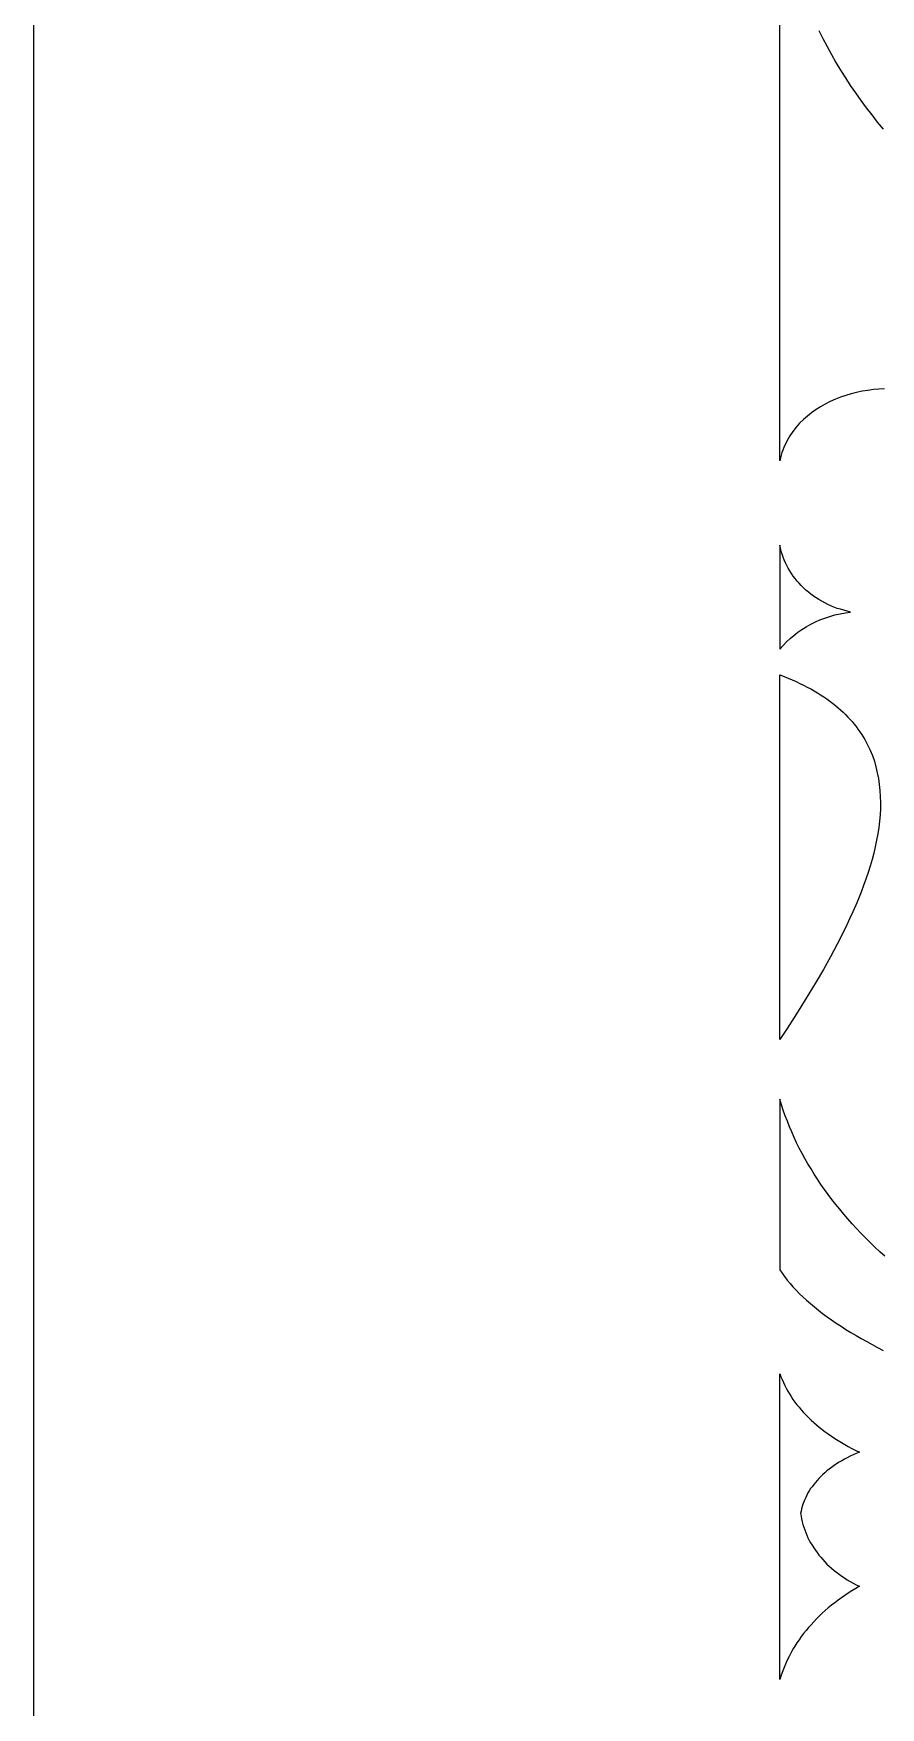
# Model space of a CAD drawing. Extents: x -1145 to -490, y -328 to 327.
# Drawn here: x -1145.3 to -1094.1, y 106.9 to 208 of the extents above; entities that cross this region are included whole.
import ezdxf

# ---------------------------------------------------------------- set-up
doc = ezdxf.new("R2010")
doc.units = 0
doc.layers.add('LAYER_1', color=18, linetype='CONTINUOUS')

msp = doc.modelspace()

# ---------------------------------------------------------------- linework, layer by layer
at = {"layer": 'LAYER_1'}
for points in [[(-1145.26, -328.06), (-490.26, -328.06), (-490.26, 326.94), (-1145.26, 326.94)], [(-1100.22, 177.11), (-1100.22, 170.83), (-1100.02, 171.06), (-1099.81, 171.27), (-1099.6, 171.48), (-1099.37, 171.67), (-1099.13, 171.86), (-1098.88, 172.03), (-1098.62, 172.19), (-1098.35, 172.34), (-1098.07, 172.48), (-1097.79, 172.6), (-1097.49, 172.71), (-1097.2, 172.81), (-1096.89, 172.9), (-1096.58, 172.97), (-1096.26, 173.03), (-1095.94, 173.07), (-1096.15, 173.12), (-1096.35, 173.18), (-1096.55, 173.24), (-1096.75, 173.3), (-1096.95, 173.38), (-1097.13, 173.46), (-1097.32, 173.54), (-1097.5, 173.63), (-1097.68, 173.73), (-1097.85, 173.83), (-1098.02, 173.93), (-1098.18, 174.04), (-1098.34, 174.16), (-1098.49, 174.28), (-1098.64, 174.4), (-1098.78, 174.53), (-1098.92, 174.67), (-1099.05, 174.81), (-1099.17, 174.95), (-1099.29, 175.1), (-1099.41, 175.25), (-1099.51, 175.4), (-1099.61, 175.56), (-1099.71, 175.72), (-1099.8, 175.88), (-1099.88, 176.05), (-1099.95, 176.22), (-1100.02, 176.39), (-1100.08, 176.57), (-1100.13, 176.74), (-1100.18, 176.93)], [(-1100.22, 169.29), (-1099.96, 169.19), (-1099.71, 169.09), (-1099.47, 168.99), (-1099.23, 168.88), (-1099, 168.77), (-1098.78, 168.66), (-1098.56, 168.55), (-1098.35, 168.44), (-1098.14, 168.32), (-1097.94, 168.2), (-1097.75, 168.08), (-1097.56, 167.95), (-1097.38, 167.83), (-1097.2, 167.7), (-1097.03, 167.57), (-1096.86, 167.44), (-1096.7, 167.3), (-1096.55, 167.17), (-1096.4, 167.03), (-1096.25, 166.89), (-1096.11, 166.74), (-1095.98, 166.6), (-1095.85, 166.46), (-1095.73, 166.31), (-1095.61, 166.16), (-1095.5, 166.01), (-1095.39, 165.85), (-1095.29, 165.7), (-1095.09, 165.39), (-1094.92, 165.07), (-1094.77, 164.74), (-1094.63, 164.41), (-1094.51, 164.07), (-1094.41, 163.73), (-1094.33, 163.38), (-1094.26, 163.03), (-1094.21, 162.67), (-1094.17, 162.31), (-1094.15, 161.95), (-1094.14, 161.58), (-1094.14, 161.21), (-1094.16, 160.83), (-1094.2, 160.45), (-1094.24, 160.07), (-1094.3, 159.69), (-1094.37, 159.3), (-1094.45, 158.91), (-1094.55, 158.53), (-1094.65, 158.13), (-1094.76, 157.74), (-1094.89, 157.35), (-1095.02, 156.95), (-1095.16, 156.56), (-1095.31, 156.17), (-1095.46, 155.77), (-1095.63, 155.38), (-1095.8, 154.98), (-1095.98, 154.59), (-1096.16, 154.2), (-1096.35, 153.81), (-1096.75, 153.03), (-1097.16, 152.26), (-1097.58, 151.5), (-1098.02, 150.76), (-1098.46, 150.03), (-1098.9, 149.31), (-1099.34, 148.61), (-1099.78, 147.94), (-1100.22, 147.28)], [(-1098.96, 118.66), (-1098.93, 118.49), (-1098.9, 118.33), (-1098.86, 118.16), (-1098.82, 118), (-1098.77, 117.83), (-1098.71, 117.67), (-1098.65, 117.51), (-1098.59, 117.35), (-1098.52, 117.2), (-1098.44, 117.04), (-1098.36, 116.89), (-1098.27, 116.74), (-1098.17, 116.59), (-1098.07, 116.44), (-1097.97, 116.3), (-1097.86, 116.15), (-1097.74, 116.02), (-1097.62, 115.88), (-1097.5, 115.74), (-1097.37, 115.61), (-1097.23, 115.48), (-1097.09, 115.36), (-1096.94, 115.23), (-1096.79, 115.11), (-1096.63, 114.99), (-1096.47, 114.88), (-1096.31, 114.77), (-1096.14, 114.66), (-1095.96, 114.56), (-1095.78, 114.46), (-1095.6, 114.36), (-1095.41, 114.27), (-1095.63, 114.13), (-1095.86, 114), (-1096.08, 113.86), (-1096.29, 113.72), (-1096.5, 113.57), (-1096.7, 113.43), (-1096.9, 113.27), (-1097.1, 113.12), (-1097.29, 112.96), (-1097.48, 112.8), (-1097.66, 112.64), (-1097.83, 112.47), (-1098, 112.3), (-1098.17, 112.13), (-1098.33, 111.95), (-1098.48, 111.78), (-1098.63, 111.6), (-1098.78, 111.41), (-1098.92, 111.23), (-1099.05, 111.04), (-1099.18, 110.85), (-1099.3, 110.66), (-1099.42, 110.47), (-1099.53, 110.27), (-1099.64, 110.07), (-1099.74, 109.88), (-1099.83, 109.67), (-1099.92, 109.47), (-1100, 109.27), (-1100.08, 109.06), (-1100.15, 108.85), (-1100.22, 108.64), (-1100.22, 118.69), (-1100.22, 127.09), (-1100.15, 126.91), (-1100.08, 126.74), (-1100, 126.56), (-1099.92, 126.39), (-1099.83, 126.22), (-1099.74, 126.05), (-1099.64, 125.88), (-1099.53, 125.72), (-1099.42, 125.55), (-1099.3, 125.39), (-1099.18, 125.23), (-1099.05, 125.07), (-1098.92, 124.91), (-1098.78, 124.76), (-1098.63, 124.6), (-1098.48, 124.45), (-1098.33, 124.3), (-1098.17, 124.16), (-1098, 124.01), (-1097.83, 123.87), (-1097.66, 123.73), (-1097.48, 123.59), (-1097.29, 123.46), (-1097.1, 123.32), (-1096.9, 123.19), (-1096.7, 123.07), (-1096.5, 122.94), (-1096.29, 122.82), (-1096.08, 122.7), (-1095.86, 122.58), (-1095.63, 122.47), (-1095.41, 122.36), (-1095.6, 122.28), (-1095.78, 122.2), (-1095.96, 122.12), (-1096.14, 122.03), (-1096.31, 121.94), (-1096.47, 121.84), (-1096.63, 121.75), (-1096.79, 121.65), (-1096.94, 121.55), (-1097.09, 121.44), (-1097.23, 121.34), (-1097.37, 121.23), (-1097.5, 121.12), (-1097.62, 121.01), (-1097.74, 120.89), (-1097.86, 120.77), (-1097.97, 120.65), (-1098.07, 120.53), (-1098.17, 120.41), (-1098.27, 120.28), (-1098.36, 120.16), (-1098.44, 120.03), (-1098.52, 119.9), (-1098.59, 119.77), (-1098.65, 119.63), (-1098.71, 119.5), (-1098.77, 119.36), (-1098.82, 119.22), (-1098.86, 119.09), (-1098.9, 118.95), (-1098.93, 118.81)]]:
    msp.add_lwpolyline(points, close=True, dxfattribs=at)
for points in [[(-1093.89, 186.54), (-1094.23, 186.53), (-1094.57, 186.5), (-1094.91, 186.45), (-1095.24, 186.4), (-1095.58, 186.33), (-1095.91, 186.24), (-1096.23, 186.15), (-1096.55, 186.04), (-1096.86, 185.92), (-1097.17, 185.78), (-1097.47, 185.63), (-1097.75, 185.47), (-1098.03, 185.3), (-1098.3, 185.11), (-1098.55, 184.91), (-1098.79, 184.7), (-1099.02, 184.47), (-1099.23, 184.23), (-1099.43, 183.98), (-1099.61, 183.72), (-1099.69, 183.58), (-1099.77, 183.44), (-1099.84, 183.3), (-1099.91, 183.15), (-1099.97, 183), (-1100.03, 182.85), (-1100.09, 182.7), (-1100.14, 182.54), (-1100.18, 182.38), (-1100.22, 182.21), (-1100.22, 214.84)], [(-1097.86, 208.18), (-1097.62, 207.69), (-1097.36, 207.21), (-1097.1, 206.73), (-1096.83, 206.25), (-1096.55, 205.79), (-1096.25, 205.32), (-1095.96, 204.86), (-1095.65, 204.41), (-1095.33, 203.96), (-1095.01, 203.52), (-1094.67, 203.08), (-1094.33, 202.65), (-1093.98, 202.22)], [(-1093.88, 134.19), (-1094.18, 134.46), (-1094.47, 134.74), (-1094.76, 135.02), (-1095.04, 135.3), (-1095.32, 135.58), (-1095.59, 135.86), (-1095.85, 136.15), (-1096.11, 136.44), (-1096.36, 136.73), (-1096.6, 137.03), (-1096.84, 137.32), (-1097.08, 137.62), (-1097.3, 137.92), (-1097.52, 138.22), (-1097.73, 138.53), (-1097.94, 138.84), (-1098.14, 139.15), (-1098.33, 139.46), (-1098.52, 139.77), (-1098.7, 140.09), (-1098.87, 140.4), (-1099.04, 140.72), (-1099.2, 141.04), (-1099.35, 141.36), (-1099.49, 141.69), (-1099.63, 142.01), (-1099.76, 142.34), (-1099.89, 142.67), (-1100.01, 143), (-1100.12, 143.33), (-1100.22, 143.67), (-1100.22, 133.37), (-1100.08, 133.16), (-1099.93, 132.96), (-1099.77, 132.75), (-1099.6, 132.54), (-1099.42, 132.34), (-1099.23, 132.14), (-1099.03, 131.93), (-1098.82, 131.73), (-1098.6, 131.53), (-1098.37, 131.33), (-1098.13, 131.13), (-1097.88, 130.93), (-1097.63, 130.73), (-1097.36, 130.54), (-1097.09, 130.35), (-1096.81, 130.15), (-1096.52, 129.96), (-1096.23, 129.77), (-1095.92, 129.59), (-1095.61, 129.4), (-1095.3, 129.22), (-1094.97, 129.04), (-1094.64, 128.86), (-1094.31, 128.68), (-1093.97, 128.51)]]:
    msp.add_lwpolyline(points, dxfattribs=at)

doc.saveas('drawing.dxf')
